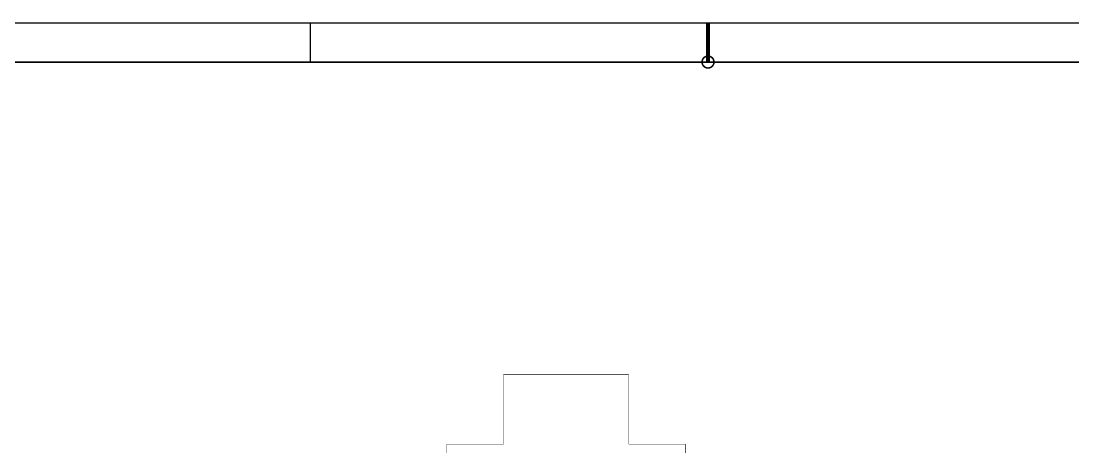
# Model space of a CAD drawing. Extents: x -186 to 234, y -83 to 214.
# Drawn here: x -63.8 to 70.6, y 159.4 to 213.9 of the extents above; entities that cross this region are included whole.
import ezdxf

# ---------------------------------------------------------------- set-up
doc = ezdxf.new("R2010")
doc.units = 0
doc.layers.add('BG_TITLE_BLOCK', color=40, linetype='CONTINUOUS')
doc.layers.add('PG_ASSEMBLY_BOTTOM', color=12, linetype='CONTINUOUS')

msp = doc.modelspace()

# ---------------------------------------------------------------- linework, layer by layer
at = {"layer": 'BG_TITLE_BLOCK'}
for points, const_width in [([(-26.815796, 213.651313), (-26.815796, 208.651297)], 0.199898), ([(23.984204, 213.651313), (23.984204, 208.651297)], 0.500101), ([(-181.015894, 208.651297), (228.984099, 208.651297)], 0.199898)]:
    msp.add_lwpolyline(points, dxfattribs=dict(at, const_width=const_width))
msp.add_lwpolyline([(-186.015909, 213.651313), (233.984089, 213.651313)], dxfattribs=at)
at = {"layer": 'BG_TITLE_BLOCK', "const_width": 0.199898}
for points in [[(24.743385, 208.651297, 1.000004), (23.224795, 208.651297)], [(23.224795, 208.651297, 0.999996), (24.743385, 208.651297)]]:
    msp.add_lwpolyline(points, format="xyb", dxfattribs=at)
at = {"layer": 'PG_ASSEMBLY_BOTTOM', "const_width": 0.050013}
for points in [[(13.854201, 168.669208), (-2.145792, 168.669208)], [(-2.145792, 168.669208), (-2.145792, 159.769302)], [(13.854201, 159.769302), (13.854201, 168.669208)], [(-2.145792, 159.769302), (-9.420809, 159.769302)], [(-9.420809, 159.769302), (-9.420809, 141.419097)], [(21.129295, 159.769302), (13.854201, 159.769302)], [(21.129295, 141.419097), (21.129295, 159.769302)]]:
    msp.add_lwpolyline(points, dxfattribs=at)

doc.saveas('drawing.dxf')
